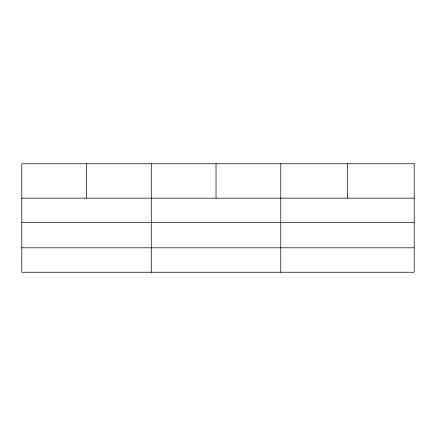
<?xml version="1.0" encoding="UTF-8"?>
<svg xmlns="http://www.w3.org/2000/svg" width="436" height="436" viewBox="0 0 436 436"><rect width="100%" height="100%" fill="white"/><g stroke="black" fill="none" stroke-linecap="round" stroke-linejoin="round"><path stroke-width="0.65" d="M21.8 198.162L414.2 198.162M21.8 222.611L414.2 222.611M21.8 247.801L414.2 247.801M347.492 163.751L347.492 198.162M280.784 163.751L280.784 272.249M216.038 163.751L216.038 198.162M151.292 163.751L151.292 272.249M86.546 163.751L86.546 198.162M414.2 163.751L21.8 163.751L21.8 272.249L414.2 272.249L414.2 163.751"/></g></svg>
